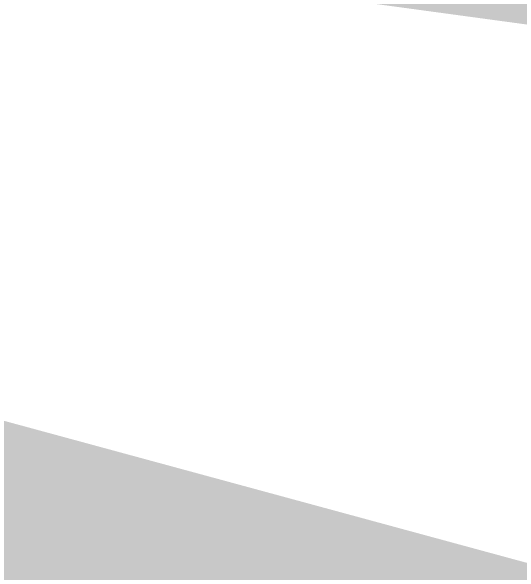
# Model space of a CAD drawing. Header units: inches. Extents: x 0.2 to 39.7, y 0.3 to 24.9.
# Drawn here: x 11.365 to 11.4144, y 13.2022 to 13.2568 of the extents above; entities that cross this region are included whole.
import ezdxf

# ---------------------------------------------------------------- set-up
doc = ezdxf.new("R2010")
doc.units = ezdxf.units.IN
for name, color, linetype in [('Bottom Layer 1', 5, 'Continuous'), ('Bottom Overlay', 54, 'Continuous'), ('Top Layer 1', 1, 'Continuous')]:
    doc.layers.add(name, color=color, linetype=linetype)
doc.styles.add('Arial', font='', dxfattribs={"height": 0.2})
doc.styles.get('Arial').set_extended_font_data('Arial')

msp = doc.modelspace()

# ---------------------------------------------------------------- hatches: boundary and pattern name
at = {"layer": 'Top Layer 1'}
msp.add_hatch(color=1, dxfattribs=at).paths.add_polyline_path([(11.326584, 13.387502), (11.352266, 13.389143), (11.376487, 13.394065), (11.399251, 13.402272), (11.420556, 13.413763), (11.440401, 13.428533), (11.458786, 13.44659), (11.475715, 13.467926), (11.491181, 13.492546), (11.505192, 13.520448), (11.517739, 13.551634), (11.689959, 13.170911), (11.644719, 13.188312), (11.455098, 13.247845), (11.424486, 13.254256), (11.370579, 13.261584), (11.347282, 13.262498)])

# ---------------------------------------------------------------- linework, layer by layer
at = {"layer": 'Bottom Layer 1'}
msp.add_lwpolyline([(7.267923, 8.932357, 0.125001, 0.125001, 0), (11.785567, 13.450001, 0.125001, 0.125001, 0)], format="xyseb", dxfattribs=at)

# ---------------------------------------------------------------- texts
at = {"layer": 'Bottom Overlay', "style": 'Arial', "text_generation_flag": 2}
msp.add_text('SERIAL WIRE', height=1.00000054, rotation=270, dxfattribs=at).set_placement((10.799999, 7.6))

doc.saveas('drawing.dxf')
